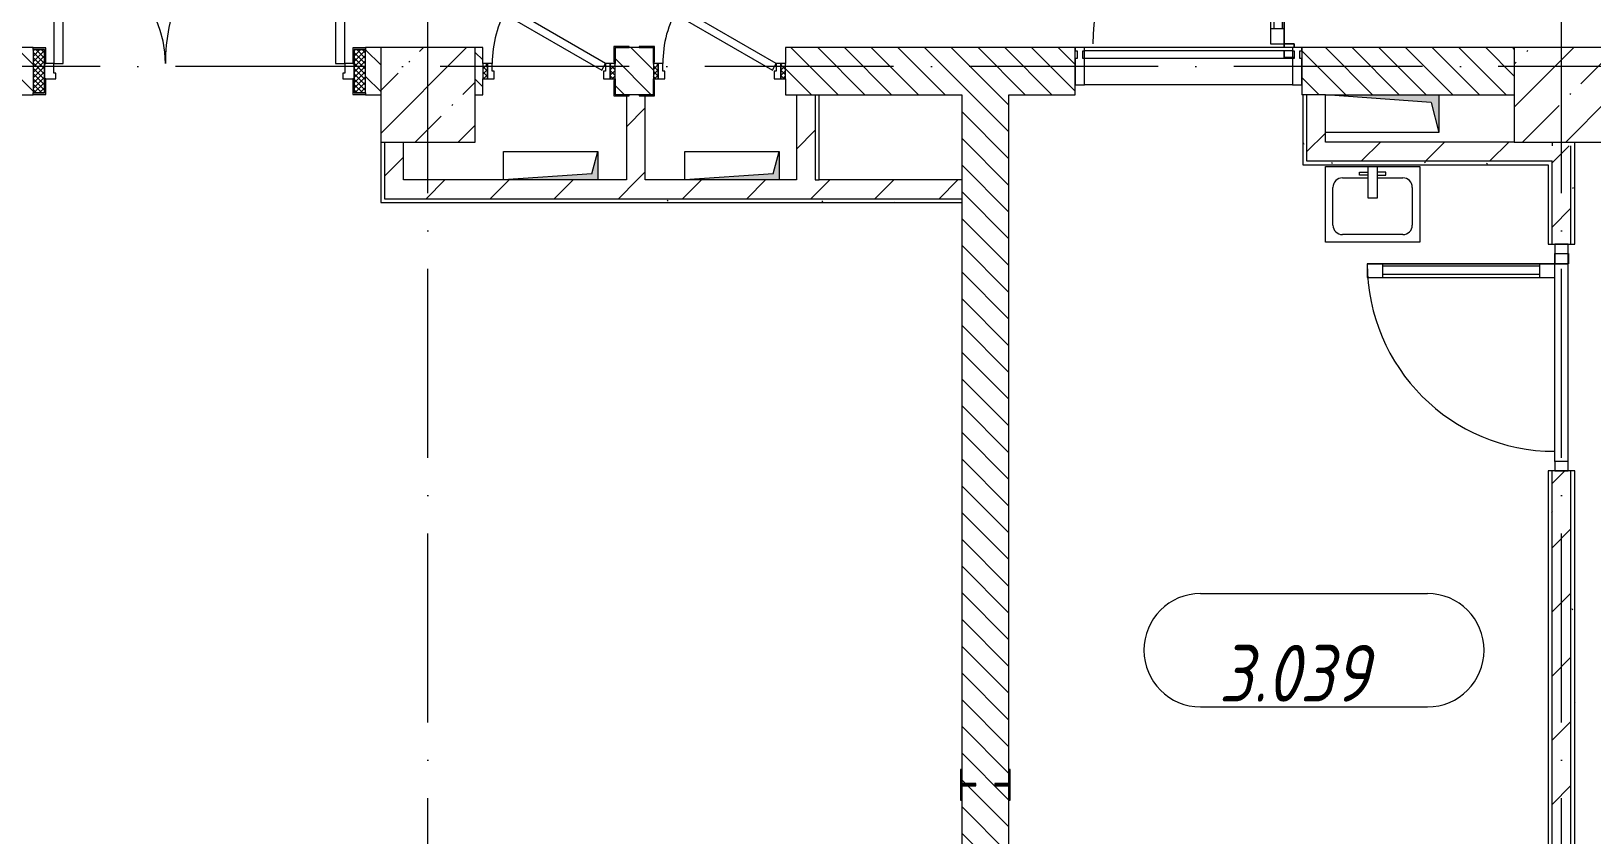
# Model space of a CAD drawing. Header units: millimetres. Extents: x -6467 to 106027, y -7090 to 195095.
# Drawn here: x 27059 to 35319, y 104530 to 108782 of the extents above; entities that cross this region are included whole.
import ezdxf

# ---------------------------------------------------------------- set-up
doc = ezdxf.new("R2010")
doc.units = ezdxf.units.MM
doc.linetypes.add('50_200_ШТРИХ_1Т_ш5_п1_п1_', pattern=[1400, 1000, -200, 0, -200])
for name, color, linetype, lineweight, true_color in [('A-AREA-IDEN-1', 7, 'Continuous', 9, 0xaaaaaa), ('A-GENM-1', 7, 'Continuous', 9, 0xaaaaaa), ('A-GENM-2', 7, 'Continuous', 20, 0xaaaaaa), ('I-WALL-1', 7, 'Continuous', 5, 0x787878), ('M-EQPM-1', 7, 'Continuous', 9, 0xaaaaaa), ('M-EQPM-2', 7, 'Continuous', 9, 0xe2e2e2), ('P-SANR-FIXT-1', 7, 'Continuous', 9, 0xaaaaaa), ('Оси-3', 7, '50_200_ШТРИХ_1Т_ш5_п1_п1_', 9, 0xaaaaaa)]:
    doc.layers.add(name, color=color, linetype=linetype, lineweight=lineweight, true_color=true_color)
for name, color, linetype, lineweight in [('A-DETL-GENF', 7, 'Continuous', 9), ('A-DOOR', 7, 'Continuous', 9), ('A-DOOR-2', 7, 'Continuous', 5), ('A-DOOR-FRAM', 7, 'Continuous', 9), ('A-DOOR-FRAM-2', 7, 'Continuous', 5), ('A-GLAZ-CWMG', 7, 'Continuous', 9), ('A-GLAZ-CWMG-1', 7, 'Continuous', 20), ('A-WALL', 7, 'Continuous', 5), ('A-WALL-FNSH-1', 7, 'Continuous', 5), ('I-WALL', 7, 'Continuous', 5), ('S-COLS', 7, 'Continuous', 9), ('S-COLS-1', 7, 'Continuous', 5)]:
    doc.layers.add(name, color=color, linetype=linetype, lineweight=lineweight)
doc.styles.add('ISOCPEUR_I_1', font='isocpeui.ttf', dxfattribs={"width": 0.85, "height": 2.5})
pattern_1 = [(135, (109.45, 102614.03), (-70.71068, -70.71068), [])]
pattern_2 = [(0, (109.45, 102614.03), (406.4, 101.6), [6.706, -298.094, 6.706, -298.094, -1625.6]), (0, (109.45, 102614.03), (406.4, 101.6), [-609.6, 6.706, -602.894, 6.706, -298.094, -711.2]), (0, (109.45, 102614.03), (406.4, 101.6), [-1524, 6.706, -196.494, 6.706, -501.294]), (120, (261.85, 102664.83), (-291.18818, 301.15272), [6.706, -298.094, 6.706, -298.094, -1625.6]), (120, (261.85, 102664.83), (-291.18818, 301.15272), [-609.6, 6.706, -602.894, 6.706, -298.094, -711.2]), (120, (261.85, 102664.83), (-291.18818, 301.15272), [-1524, 6.706, -196.494, 6.706, -501.294]), (240, (312.65, 102868.03), (-115.21182, -402.75272), [6.706, -298.094, 6.706, -298.094, -1625.6]), (240, (312.65, 102868.03), (-115.21182, -402.75272), [-609.6, 6.706, -602.894, 6.706, -298.094, -711.2]), (240, (312.65, 102868.03), (-115.21182, -402.75272), [-1524, 6.706, -196.494, 6.706, -501.294])]
pattern_3 = [(45, (109.45, 102614.03), (-169.7056, 169.7056), [])]

# ---------------------------------------------------------------- blocks, each defined once
blk = doc.blocks.new('BSC_Колонна _Прямоугольная - 500х500-V80-АИ_План этажа Радиаторы_3')
at = {"layer": 'S-COLS-1'}
h = blk.add_hatch(dxfattribs=at)
h.set_pattern_fill('FP_108', color=256, style=0, pattern_type=2)
h.set_pattern_definition([(45, (-29050, -5831.04), (-228.0985, 228.0985), []), (45, (-28821.9, -5831.04), (-228.0985, 228.0985), [403.225, -80.645, 6.706, -73.939])])
h.paths.add_polyline_path([(-250, -250), (250, -250), (250, 250), (-250, 250)])
for p, q in [((250, 250), (-250, 250)), ((-250, 250), (-250, -250)), ((250, -250), (250, 250)), ((-250, -250), (250, -250))]:
    blk.add_line(p, q, dxfattribs=at)
blk = doc.blocks.new('Дверь_СКБ_1ст_Витражная - Горячий цех 11  EIW30 2-22193601-АИ_План этажа Радиаторы_3')
at = {"layer": 'A-DETL-GENF'}
for p, q in [((506, 1048), (434, 1048)), ((434, 1048), (434, 36)), ((506, 1048), (434, 1048)), ((434, 1048), (434, 36)), ((506, 1048), (506, 36)), ((506, 36), (506, 1048)), ((506, 968), (434, 968)), ((452, 968), (452, 116)), ((496, 968), (496, 116)), ((506, 116), (434, 116)), ((434, 36), (506, 36)), ((434, 36), (506, 36)), ((506, 17), (506, 36)), ((506, 36), (560, 36)), ((506, 36), (506, 17)), ((560, 36), (506, 36)), ((560, 36), (560, 17)), ((560, 17), (560, 36)), ((506, -36), (506, 0)), ((506, 0), (506, -36)), ((560, -36), (506, -36)), ((506, -36), (560, -36))]:
    blk.add_line(p, q, dxfattribs=at)
at = {"layer": 'A-DOOR-2'}
blk.add_line((506, 1048), (506, 36), dxfattribs=at)
blk.add_arc((506, 36), 1012, 90, 180, dxfattribs=at)
blk = doc.blocks.new('Прямоугольный импост - Импост структурный с накладкой - 180мм-21847212-АИ_План этажа Радиаторы_3')
at = {"layer": 'A-GLAZ-CWMG'}
for p, q in [((33625.4, 6081), (32525.4, 6081)), ((32525.4, 6024), (32525.4, 6064)), ((33625.4, 6064), (32525.4, 6064)), ((33625.4, 6064), (33625.4, 6024)), ((33625.4, 6024), (32525.4, 6024)), ((33625.4, 5884), (32525.4, 5884))]:
    blk.add_line(p, q, dxfattribs=at)
blk = doc.blocks.new('Прямоугольный импост - Импост структурный с накладкой - 180мм-21847957-АИ_План этажа Радиаторы_3')
at = {"layer": 'A-GLAZ-CWMG-1'}
for p, q in [((-50, 40), (-50, 180)), ((-50, 180), (0, 180)), ((0, 180), (0, 40)), ((-40, 40), (-50, 40)), ((-50, -17), (-50, 0)), ((-50, 0), (-40, 0)), ((-40, 0), (-40, 40)), ((-10, 40), (-10, 0)), ((0, 40), (-10, 40)), ((-10, 0), (0, 0)), ((0, 0), (0, -17)), ((0, -17), (-50, -17))]:
    blk.add_line(p, q, dxfattribs=at)
blk = doc.blocks.new('Прямоугольный импост - Импост структурный с накладкой - 180мм-21847958-АИ_План этажа Радиаторы_3')
at = {"layer": 'A-GLAZ-CWMG-1'}
for p, q in [((0, 180), (-50, 180)), ((-50, 180), (-50, 40)), ((0, 40), (0, 180)), ((-50, 40), (-40, 40)), ((-40, 0), (-50, 0)), ((-50, 0), (-50, -17)), ((-40, 40), (-40, 0)), ((-10, 0), (-10, 40)), ((-10, 40), (0, 40)), ((0, 0), (-10, 0)), ((0, -17), (0, 0)), ((-50, -17), (0, -17))]:
    blk.add_line(p, q, dxfattribs=at)
blk = doc.blocks.new('Дверь_СКБ_1ст_Витражная - Горячий цех 11  EIW30 2-21848296-АИ_План этажа Радиаторы_3')
at = {"layer": 'A-DETL-GENF'}
for p, q in [((496, 1028), (424, 1028)), ((424, 1028), (424, 36)), ((496, 1028), (424, 1028)), ((424, 1028), (424, 36)), ((496, 1028), (496, 36)), ((496, 36), (496, 1028)), ((496, 948), (424, 948)), ((442, 948), (442, 116)), ((486, 948), (486, 116)), ((496, 116), (424, 116)), ((424, 36), (496, 36)), ((424, 36), (496, 36)), ((496, -36), (496, 36)), ((496, 36), (550, 36)), ((496, 36), (496, -36)), ((550, 36), (496, 36)), ((550, -36), (496, -36)), ((496, -36), (550, -36))]:
    blk.add_line(p, q, dxfattribs=at)
at = {"layer": 'A-DOOR-2'}
blk.add_line((496, 1028), (496, 36), dxfattribs=at)
blk.add_arc((496, 36), 992, 90, 180, dxfattribs=at)
blk = doc.blocks.new('Прямоугольный импост - 50 x 70 мм-21848218-АИ_План этажа Радиаторы_3')
at = {"layer": 'A-GLAZ-CWMG'}
for p, q in [((3650, 29536), (4750, 29536)), ((3650, 29466), (4750, 29466))]:
    blk.add_line(p, q, dxfattribs=at)
blk = doc.blocks.new('Прямоугольный импост - 50 x 70 мм-21848188-АИ_План этажа Радиаторы_3')
at = {"layer": 'A-GLAZ-CWMG-1'}
for p, q in [((-50, 35), (0, 35)), ((-50, -35), (-50, 35)), ((0, 35), (0, -35)), ((0, -35), (-50, -35))]:
    blk.add_line(p, q, dxfattribs=at)
blk = doc.blocks.new('Прямоугольный импост - 50 x 70 мм-21848189-АИ_План этажа Радиаторы_3')
at = {"layer": 'A-GLAZ-CWMG-1'}
for p, q in [((0, 35), (-50, 35)), ((-50, 35), (-50, -35)), ((0, -35), (0, 35)), ((-50, -35), (0, -35))]:
    blk.add_line(p, q, dxfattribs=at)
blk = doc.blocks.new('BSC_Колонна _Прямоугольная - 500х500-V201-АИ_План этажа Радиаторы_3')
at = {"layer": 'S-COLS-1'}
h = blk.add_hatch(dxfattribs=at)
h.set_pattern_fill('FP_151', color=256, style=0, pattern_type=2)
h.set_pattern_definition([(45, (-35050, -5831.04), (-228.0985, 228.0985), []), (45, (-34821.9, -5831.04), (-228.0985, 228.0985), [403.225, -80.645, 6.706, -73.939])])
h.paths.add_polyline_path([(-250, -250), (250, -250), (250, 250), (-250, 250)])
for p, q in [((250, 250), (-250, 250)), ((-250, 250), (-250, -250)), ((250, -250), (250, 250)), ((-250, -250), (250, -250))]:
    blk.add_line(p, q, dxfattribs=at)
blk = doc.blocks.new('Канал вертикальный прямоугольный - Шахта - значок проема-24087324-АИ_План этажа Радиаторы_3')
at = {"layer": 'M-EQPM-2'}
blk.add_hatch(color=256, dxfattribs=at).paths.add_polyline_path([(-250, 75), (-250, -75), (-217.5, 42.5), (250, 75), (-78.1, 75)])
at = {"layer": 'M-EQPM-1'}
for p, q in [((-250, -75), (-250, 75)), ((-250, 75), (250, 75)), ((-217.5, 42.5), (-250, -75)), ((-217.5, 42.5), (250, 75)), ((250, 75), (250, -75)), ((250, -75), (-250, -75))]:
    blk.add_line(p, q, dxfattribs=at)
blk = doc.blocks.new('110_Дверь_СКБ_1Ст_Внутренняя - ДОО_Д-22_Дв_700x2100h_Технический шкаф ЭОМ и СС EI30-25558325-АИ_План этажа Радиаторы_3')
at = {"layer": 'A-DOOR-2'}
h = blk.add_hatch(dxfattribs=at)
h.set_pattern_fill('FP_137', color=256, style=0, pattern_type=2)
h.set_pattern_definition([(135, (1951.41, 189.685), (-14.14214, -14.14214), []), (225, (1951.41, 189.685), (14.14214, -14.14214), [])])
h.paths.add_polyline_path([(362.5, -40), (362.5, 40), (337.5, 40), (337.5, -40)])
at = {"layer": 'A-DOOR-FRAM-2'}
h = blk.add_hatch(dxfattribs=at)
h.set_pattern_fill('FP_138', color=256, style=0, pattern_type=2)
h.set_pattern_definition([(45, (-171.384, 189.685), (-14.1421, 14.1421), []), (135, (-171.384, 189.685), (-14.1421, -14.1421), [])])
h.paths.add_polyline_path([(-312.5, -40), (-312.5, 40), (-337.5, 40), (-337.5, -40)])
at = {"layer": 'A-DOOR'}
for p, q in [((-207.1, 340), (-227.1, 305.4)), ((312.5, 40), (-207.1, 340)), ((-227.1, 305.4), (292.5, 5.4)), ((292.5, 5.4), (312.5, 40))]:
    blk.add_line(p, q, dxfattribs=at)
at = {"layer": 'A-DOOR-2'}
blk.add_arc((312.5, 40), 600, 150, 180, dxfattribs=at)
at = {"layer": 'A-DOOR-FRAM'}
for p, q in [((-312.5, 40), (-337.5, 40)), ((-337.5, 40), (-337.5, -40)), ((-287.5, 40), (-312.5, 40)), ((-312.5, 40), (-312.5, -40)), ((-312.5, -40), (-312.5, 40)), ((-287.5, 0), (-287.5, 40)), ((-277.5, 0), (-287.5, 0)), ((-277.5, -40), (-277.5, 0)), ((312.5, 0), (302.5, 0)), ((302.5, 0), (302.5, -40)), ((312.5, 40), (312.5, 0)), ((337.5, 40), (312.5, 40)), ((337.5, -40), (337.5, 40)), ((362.5, 40), (337.5, 40)), ((337.5, 40), (337.5, -40)), ((362.5, -40), (362.5, 40)), ((-337.5, -40), (-312.5, -40)), ((-312.5, -40), (-277.5, -40)), ((302.5, -40), (337.5, -40)), ((337.5, -40), (362.5, -40))]:
    blk.add_line(p, q, dxfattribs=at)
blk = doc.blocks.new('SND_2D_Раковина1 - 400х300-17910372-АИ_План этажа Радиаторы_3')
at = {"layer": 'P-SANR-FIXT-1'}
for p, q in [((-250, -220), (-250, 180)), ((-250, 180), (250, 180)), ((-25, 180), (-25, 15)), ((25, 15), (25, 180)), ((250, 180), (250, -220)), ((-160, 120), (-25, 120)), ((-70, 150), (-25, 150)), ((-70, 135), (-70, 150)), ((-25, 135), (-70, 135)), ((70, 150), (25, 150)), ((25, 135), (70, 135)), ((25, 120), (160, 120)), ((70, 135), (70, 150)), ((-210, -130), (-210, 70)), ((-25, 15), (25, 15)), ((210, 70), (210, -130)), ((250, -220), (-250, -220)), ((160, -180), (-160, -180))]:
    blk.add_line(p, q, dxfattribs=at)
for centre, start, end in [((-160, 70), 90, 180), ((160, 70), 0, 90), ((-160, -130), 180, 270), ((160, -130), 270, 0)]:
    blk.add_arc(centre, 50, start, end, dxfattribs=at)
blk = doc.blocks.new('Канал вертикальный прямоугольный - Шахта - значок проема-24087330-АИ_План этажа Радиаторы_3')
at = {"layer": 'M-EQPM-2'}
blk.add_hatch(color=256, dxfattribs=at).paths.add_polyline_path([(-100, -300), (-60, 260), (100, 300), (-100, 300)])
at = {"layer": 'M-EQPM-1'}
for p, q in [((-100, -300), (-100, 300)), ((-100, 300), (100, 300)), ((-60, 260), (-100, -300)), ((-60, 260), (100, 300)), ((100, 300), (100, -300)), ((100, -300), (-100, -300))]:
    blk.add_line(p, q, dxfattribs=at)
blk = doc.blocks.new('110_Дверь_СКБ_2Ст_Наружная1 - СОШ_Д-07_1760_1440_х2400мм_Все учебные помещения_ читальные залы-25569195-АИ_План этажа Радиаторы_3')
at = {"layer": 'A-DOOR-2'}
h = blk.add_hatch(dxfattribs=at)
h.set_pattern_fill('FP_117', color=256, style=0, pattern_type=2)
h.set_pattern_definition([(135, (1456.41, 189.685), (-14.14214, -14.14214), []), (225, (1456.41, 189.685), (14.14214, -14.14214), [])])
h.paths.add_polyline_path([(899.5, -115), (899.5, 115), (839.5, 115), (839.5, -115)])
at = {"layer": 'A-DOOR-FRAM-2'}
h = blk.add_hatch(dxfattribs=at)
h.set_pattern_fill('FP_118', color=256, style=0, pattern_type=2)
h.set_pattern_definition([(45, (-666.384, 189.685), (-14.1421, 14.1421), []), (135, (-666.384, 189.685), (-14.1421, -14.1421), [])])
h.paths.add_polyline_path([(-800.5, -115), (-800.5, 115), (-860.5, 115), (-860.5, -115)])
at = {"layer": 'A-DOOR'}
for p, q in [((789.5, 990), (739.5, 990)), ((739.5, 990), (739.5, 40)), ((789.5, 40), (789.5, 990)), ((-750.5, 630), (-750.5, 40)), ((-700.5, 630), (-750.5, 630)), ((-700.5, 40), (-700.5, 630)), ((-750.5, 40), (-700.5, 40)), ((739.5, 40), (789.5, 40))]:
    blk.add_line(p, q, dxfattribs=at)
at = {"layer": 'A-DOOR-2'}
for p, q in [((-792.5, 123), (-862.5, 123)), ((-862.5, 123), (-862.5, 115)), ((-862.5, 115), (-800.5, 115)), ((-800.5, 115), (-800.5, 40)), ((-792.5, 40), (-792.5, 123)), ((901.5, 123), (831.5, 123)), ((831.5, 123), (831.5, 40)), ((839.5, 40), (839.5, 115)), ((839.5, 115), (901.5, 115)), ((901.5, 115), (901.5, 123)), ((-800.5, 40), (-792.5, 40)), ((831.5, 40), (839.5, 40)), ((-792.5, -40), (-800.5, -40)), ((-800.5, -40), (-800.5, -115)), ((-792.5, -123), (-792.5, -40)), ((839.5, -40), (831.5, -40)), ((831.5, -40), (831.5, -123)), ((839.5, -115), (839.5, -40)), ((-862.5, -115), (-862.5, -123)), ((-800.5, -115), (-862.5, -115)), ((-862.5, -123), (-792.5, -123)), ((831.5, -123), (901.5, -123)), ((901.5, -115), (839.5, -115)), ((901.5, -123), (901.5, -115))]:
    blk.add_line(p, q, dxfattribs=at)
for centre, radius, start, end in [((789.5, 40), 950, 90, 180), ((-750.5, 40), 590, 0, 90)]:
    blk.add_arc(centre, radius, start, end, dxfattribs=at)
at = {"layer": 'A-DOOR-FRAM'}
for p, q in [((-800.5, 115), (-860.5, 115)), ((-860.5, 115), (-860.5, -115)), ((-800.5, -115), (-800.5, 115)), ((899.5, 115), (839.5, 115)), ((839.5, 115), (839.5, -115)), ((899.5, -115), (899.5, 115)), ((-750.5, 40), (-800.5, 40)), ((-800.5, 40), (-800.5, -40)), ((-750.5, -10), (-750.5, 40)), ((789.5, 40), (789.5, -10)), ((839.5, 40), (789.5, 40)), ((839.5, -40), (839.5, 40)), ((-800.5, -40), (-740.5, -40)), ((-740.5, -10), (-750.5, -10)), ((-740.5, -40), (-740.5, -10)), ((789.5, -10), (779.5, -10)), ((779.5, -10), (779.5, -40)), ((779.5, -40), (839.5, -40)), ((-860.5, -115), (-800.5, -115)), ((839.5, -115), (899.5, -115))]:
    blk.add_line(p, q, dxfattribs=at)
blk = doc.blocks.new('Фахверк _газобетон торцы_815 - Фахверк _газобетон торцы_-25909422-АИ_План этажа Радиаторы_3')
at = {"layer": 'A-GENM-2'}
for p, q in [((14515, 11134.7), (14434, 11134.7)), ((14434, 11134.7), (14434, 11053.7)), ((14440, 11053.7), (14440, 11128.7)), ((14440, 11128.7), (14515, 11128.7)), ((14515, 11128.7), (14515, 11134.7)), ((14434, 11053.7), (14440, 11053.7)), ((14440, 10953.7), (14434, 10953.7)), ((14434, 10953.7), (14434, 10872.7)), ((14440, 10878.7), (14440, 10953.7)), ((14434, 10872.7), (14515, 10872.7)), ((14515, 10878.7), (14440, 10878.7)), ((14515, 10872.7), (14515, 10878.7))]:
    blk.add_line(p, q, dxfattribs=at)
blk = doc.blocks.new('Фахверк _газобетон торцы_816 - Фахверк _газобетон торцы_-25909442-АИ_План этажа Радиаторы_3')
at = {"layer": 'A-GENM-2'}
for p, q in [((88426, 11134.7), (88345, 11134.7)), ((88345, 11134.7), (88345, 11128.7)), ((88345, 11128.7), (88420, 11128.7)), ((88420, 11128.7), (88420, 11053.7)), ((88426, 11053.7), (88426, 11134.7)), ((88420, 11053.7), (88426, 11053.7)), ((88420, 10953.7), (88420, 10878.7)), ((88426, 10953.7), (88420, 10953.7)), ((88426, 10872.7), (88426, 10953.7)), ((88420, 10878.7), (88345, 10878.7)), ((88345, 10878.7), (88345, 10872.7)), ((88345, 10872.7), (88426, 10872.7))]:
    blk.add_line(p, q, dxfattribs=at)
blk = doc.blocks.new('Фахверк _газобетон торцы_852 - Фахверк _газобетон торцы_-26104581-АИ_План этажа Радиаторы_3')
at = {"layer": 'A-GENM-2'}
for p, q in [((88426, 11134.7), (88345, 11134.7)), ((88345, 11134.7), (88345, 11128.7)), ((88345, 11128.7), (88420, 11128.7)), ((88420, 11128.7), (88420, 11053.7)), ((88426, 11053.7), (88426, 11134.7)), ((88420, 11053.7), (88426, 11053.7)), ((88420, 10953.7), (88420, 10878.7)), ((88426, 10953.7), (88420, 10953.7)), ((88426, 10872.7), (88426, 10953.7)), ((88420, 10878.7), (88345, 10878.7)), ((88345, 10878.7), (88345, 10872.7)), ((88345, 10872.7), (88426, 10872.7))]:
    blk.add_line(p, q, dxfattribs=at)
blk = doc.blocks.new('Фахверк _газобетон торцы_853 - Фахверк _газобетон торцы_-26104601-АИ_План этажа Радиаторы_3')
at = {"layer": 'A-GENM-2'}
for p, q in [((88426, -6052.7), (88345, -6052.7)), ((88345, -6052.7), (88345, -6058.7)), ((88345, -6058.7), (88420, -6058.7)), ((88420, -6058.7), (88420, -6133.7)), ((88426, -6133.7), (88426, -6052.7)), ((88420, -6133.7), (88426, -6133.7)), ((88426, -6233.7), (88420, -6233.7)), ((88420, -6233.7), (88420, -6308.7)), ((88426, -6314.7), (88426, -6233.7)), ((88420, -6308.7), (88345, -6308.7)), ((88345, -6308.7), (88345, -6314.7)), ((88345, -6314.7), (88426, -6314.7))]:
    blk.add_line(p, q, dxfattribs=at)
blk = doc.blocks.new('AAR_СКБ_Марка_помещения_1_5 ммп - Номер-27962133-АИ_План этажа Радиаторы_3')
at = {"layer": 'A-AREA-IDEN-1'}
for p, q in [((-2.987, 3), (3.013, 3)), ((-2.987, 0), (3.013, 0))]:
    blk.add_line(p, q, dxfattribs=at)
for centre, start, end in [((-2.987, 1.5), 90, 270), ((3.013, 1.5), 270, 90)]:
    blk.add_arc(centre, 1.5, start, end, dxfattribs=at)

msp = doc.modelspace()

# ---------------------------------------------------------------- hatches: boundary and pattern name
at = {"layer": 'I-WALL'}
h = msp.add_hatch(dxfattribs=at)
h.set_pattern_fill('FP_2', color=256, style=0, pattern_type=2)
h.set_pattern_definition(pattern_1)
h.paths.add_polyline_path([(34469.4, 108445.1), (34909.4, 108445.1), (34909.4, 108695.1), (33784.8, 108695.1), (33784.8, 108445.1), (34304.9, 108445.1)])
h.paths.add_polyline_path([(32234.4, 108445.1), (32584.8, 108445.1), (32584.8, 108695.1), (31052.4, 108695.1), (31052.4, 108445.1), (31984.4, 108445.1)])
h.paths.add_polyline_path([(28909.4, 108445.1), (28909.4, 108695.1), (28831.4, 108693.1), (28831.4, 108445.1)])
h.paths.add_polyline_path([(25909.4, 108445.1), (25909.4, 108695.1), (20409.4, 108695.1), (20409.4, 108445.1), (24909.4, 108445.1)])
h.paths.add_polyline_path([(27067.4, 108445.1), (27067.4, 108447.1), (27067.4, 108695.1), (26409.4, 108693.1), (26409.4, 108445.1), (26529.4, 108445.1)])
h.paths.add_polyline_path([(29409.4, 108445.1), (29449.4, 108445.1), (29449.4, 108695.1), (29409.4, 108695.1), (29409.4, 108530.1)])
h.paths.add_polyline_path([(30149.4, 108445.1), (30352.4, 108445.1), (30352.4, 108695.1), (30149.4, 108695.1), (30149.4, 108530.1)])
h.paths.add_polyline_path([(19909.4, 108445.1), (19909.4, 108695.1), (17409.4, 108695.1), (17409.4, 108445.1)])
h.paths.add_polyline_path([(16811.4, 108445.1), (16909.4, 108447.1), (16909.4, 108695.1), (16811.4, 108693.1), (16809.4, 108445.1)])
h.paths.add_polyline_path([(15009.4, 108445.1), (15047.4, 108447.1), (15047.4, 108695.1), (15009.4, 108693.1), (15009.4, 108447.1)])
h.paths.add_polyline_path([(12254.8, 108445.1), (12839.4, 108445.1), (12839.4, 108695.1), (12254.8, 108695.1)])
h.paths.add_polyline_path([(9979.8, 108445.1), (10509.4, 108445.1), (10509.4, 108695.1), (9974.8, 108695.1), (9974.8, 108445.1)])
h.paths.add_polyline_path([(11009.4, 108445.1), (11104.8, 108445.1), (11104.8, 108695.1), (11009.4, 108695.1), (11009.4, 108654.7)])
h.paths.add_polyline_path([(14409.4, 108445.1), (14509.4, 108445.1), (14509.4, 108695.1), (13989.4, 108695.1), (13989.4, 108445.1), (14389.4, 108445.1)])
h.paths.add_polyline_path([(7164.4, 108445.1), (8724.8, 108445.1), (8724.8, 108695.1), (7159.4, 108695.1), (7159.4, 108445.1)])
h.paths.add_polyline_path([(5909.4, 108445.1), (6009.4, 108445.1), (6009.4, 108695.1), (5909.4, 108695.1)])
h = msp.add_hatch(dxfattribs=at)
h.set_pattern_fill('FP_4', color=256, style=0, pattern_type=2)
h.set_pattern_definition(pattern_3)
h.paths.add_polyline_path([(30309.4, 107995.1), (30309.4, 108445.1), (30209.4, 108445.1), (30209.4, 107995.1)])
h = msp.add_hatch(dxfattribs=at)
h.set_pattern_fill('FP_4', color=256, style=0, pattern_type=2)
h.set_pattern_definition(pattern_3)
h.paths.add_polyline_path([(31209.4, 107995.1), (31209.4, 108445.1), (31109.4, 108445.1), (31109.4, 107995.1)])
h = msp.add_hatch(dxfattribs=at)
h.set_pattern_fill('FP_2', color=256, style=0, pattern_type=2)
h.set_pattern_definition(pattern_1)
h.paths.add_polyline_path([(31984.4, 100945.1), (32234.4, 100945.1), (32234.4, 108445.1), (31984.4, 108445.1), (31984.4, 101652.3)])
h = msp.add_hatch(dxfattribs=at)
h.set_pattern_fill('FP_4', color=256, style=0, pattern_type=2)
h.set_pattern_definition(pattern_3)
h.paths.add_polyline_path([(33909.4, 108095.1), (33909.4, 108445.1), (33809.4, 108445.1), (33809.4, 108095.1)])
h = msp.add_hatch(dxfattribs=at)
h.set_pattern_fill('FP_4', color=256, style=0, pattern_type=2)
h.set_pattern_definition(pattern_3)
h.paths.add_polyline_path([(29029.4, 107995.1), (29029.4, 108195.1), (28929.4, 108195.1), (28929.4, 107995.1)])
h = msp.add_hatch(dxfattribs=at)
h.set_pattern_fill('FP_4', color=256, style=0, pattern_type=2)
h.set_pattern_definition(pattern_3)
h.paths.add_polyline_path([(33909.4, 108095.1), (35109.4, 108095.1), (35109.4, 108195.1), (33909.4, 108195.1)])
h = msp.add_hatch(dxfattribs=at)
h.set_pattern_fill('FP_4', color=256, style=0, pattern_type=2)
h.set_pattern_definition(pattern_3)
h.paths.add_polyline_path([(35109.4, 101195.1), (35209.4, 101195.1), (35209.4, 106455.1), (35109.4, 106455.1), (35109.4, 101652.3)])
h.paths.add_polyline_path([(35209.4, 107655.1), (35209.4, 108175.1), (35109.4, 108175.1), (35109.4, 107655.1)])
h = msp.add_hatch(dxfattribs=at)
h.set_pattern_fill('FP_4', color=256, style=0, pattern_type=2)
h.set_pattern_definition(pattern_3)
h.paths.add_polyline_path([(30996.6, 107895.1), (31984.4, 107895.1), (31984.4, 107995.1), (28929.4, 107995.1), (28929.4, 107895.1), (30518.7, 107895.1)])
at = {"layer": 'I-WALL-1'}
h = msp.add_hatch(dxfattribs=at)
h.set_pattern_fill('FP_3', color=256, style=0, pattern_type=2)
h.set_pattern_definition(pattern_2)
h.paths.add_polyline_path([(31229.4, 107995.1), (31229.4, 108445.1), (31209.4, 108445.1), (31209.4, 107995.1)])
h = msp.add_hatch(dxfattribs=at)
h.set_pattern_fill('FP_3', color=256, style=0, pattern_type=2)
h.set_pattern_definition(pattern_2)
h.paths.add_polyline_path([(33809.4, 108075.1), (33809.4, 108445.1), (33789.4, 108445.1), (33789.4, 108075.1)])
h = msp.add_hatch(dxfattribs=at)
h.set_pattern_fill('FP_3', color=256, style=0, pattern_type=2)
h.set_pattern_definition(pattern_2)
h.paths.add_polyline_path([(28929.4, 107895.1), (28929.4, 108195.1), (28909.4, 108195.1), (28909.4, 107895.1)])
h = msp.add_hatch(dxfattribs=at)
h.set_pattern_fill('FP_3', color=256, style=0, pattern_type=2)
h.set_pattern_definition(pattern_2)
h.paths.add_polyline_path([(35228.5, 101195.1), (35229.4, 101195.1), (35229.4, 106455.1), (35209.4, 106455.1), (35209.4, 101195.1)])
h.paths.add_polyline_path([(35229.4, 107655.1), (35229.4, 108195.1), (35209.4, 108195.1), (35209.4, 107655.1)])
h = msp.add_hatch(dxfattribs=at)
h.set_pattern_fill('FP_3', color=256, style=0, pattern_type=2)
h.set_pattern_definition(pattern_2)
h.paths.add_polyline_path([(34304.9, 108075.1), (35089.4, 108075.1), (35089.4, 108095.1), (33809.4, 108095.1), (33809.4, 108075.1), (33909.4, 108075.1)])
h = msp.add_hatch(dxfattribs=at)
h.set_pattern_fill('FP_3', color=256, style=0, pattern_type=2)
h.set_pattern_definition(pattern_2)
h.paths.add_polyline_path([(35108.5, 101195.1), (35109.4, 101195.1), (35109.4, 106455.1), (35089.4, 106455.1), (35089.4, 101195.1)])
h.paths.add_polyline_path([(35109.4, 107655.1), (35109.4, 108095.1), (35089.4, 108095.1), (35089.4, 107655.1)])
h = msp.add_hatch(dxfattribs=at)
h.set_pattern_fill('FP_3', color=256, style=0, pattern_type=2)
h.set_pattern_definition(pattern_2)
h.paths.add_polyline_path([(31984.4, 107875.1), (31984.4, 107895.1), (28909.4, 107895.1), (28909.4, 107875.1), (30996.6, 107875.1)])

# ---------------------------------------------------------------- linework, layer by layer
at = {"layer": 'A-WALL'}
for p, q in [((27069.4, 108695.1), (26409.4, 108695.1)), ((28909.4, 108695.1), (28829.4, 108695.1)), ((29449.4, 108695.1), (29409.4, 108695.1)), ((29449.4, 108610.1), (29449.4, 108695.1)), ((30352.4, 108695.1), (30149.4, 108695.1)), ((30149.4, 108695.1), (30149.4, 108610.1)), ((30352.4, 108610.1), (30352.4, 108695.1)), ((32584.8, 108695.1), (31052.4, 108695.1)), ((31052.4, 108695.1), (31052.4, 108610.1)), ((32584.8, 108445.1), (32584.8, 108695.1)), ((34909.4, 108695.1), (33784.8, 108695.1)), ((33784.8, 108695.1), (33784.8, 108445.1)), ((29449.4, 108445.1), (29449.4, 108530.1)), ((30149.4, 108530.1), (30149.4, 108445.1)), ((30352.4, 108445.1), (30352.4, 108530.1)), ((31052.4, 108530.1), (31052.4, 108445.1)), ((26409.4, 108445.1), (27069.4, 108445.1)), ((28829.4, 108445.1), (28909.4, 108445.1)), ((29409.4, 108445.1), (29449.4, 108445.1)), ((30352.4, 108445.1), (30149.4, 108445.1)), ((31052.4, 108445.1), (31984.4, 108445.1)), ((31209.4, 108445.1), (31209.4, 107995.1)), ((31984.4, 108445.1), (31984.4, 100945.1)), ((32234.4, 100945.1), (32234.4, 108445.1)), ((32234.4, 108445.1), (32584.8, 108445.1)), ((33909.4, 108445.1), (33784.8, 108445.1)), ((33809.4, 108445.1), (33809.4, 108095.1)), ((34509.4, 108445.1), (34909.4, 108445.1)), ((28929.4, 108195.1), (28929.4, 107895.1)), ((35209.4, 107655.1), (35209.4, 108175.1)), ((33809.4, 108095.1), (35109.4, 108095.1)), ((35109.4, 107655.1), (35109.4, 108095.1)), ((31209.4, 107995.1), (31229.4, 107995.1)), ((28929.4, 107895.1), (31984.4, 107895.1)), ((35109.4, 101195.1), (35109.4, 106455.1)), ((35209.4, 101195.1), (35209.4, 106455.1))]:
    msp.add_line(p, q, dxfattribs=at)
at = {"layer": 'A-WALL-FNSH-1'}
for p, q in [((30209.4, 108445.1), (30209.4, 107995.1)), ((30309.4, 107995.1), (30309.4, 108445.1)), ((31109.4, 108445.1), (31109.4, 107995.1)), ((31229.4, 107995.1), (31229.4, 108445.1)), ((33789.4, 108445.1), (33789.4, 108075.1)), ((33909.4, 108195.1), (33909.4, 108445.1)), ((28909.4, 108195.1), (28909.4, 107875.1)), ((29029.4, 107995.1), (29029.4, 108195.1)), ((34909.4, 108195.1), (33909.4, 108195.1)), ((35229.4, 107655.1), (35229.4, 108195.1)), ((33789.4, 108075.1), (35089.4, 108075.1)), ((35089.4, 108075.1), (35089.4, 107655.1)), ((29558.7, 107995.1), (29029.4, 107995.1)), ((30209.4, 107995.1), (30058.7, 107995.1)), ((30518.7, 107995.1), (30309.4, 107995.1)), ((31109.4, 107995.1), (31018.7, 107995.1)), ((31984.4, 107995.1), (31229.4, 107995.1)), ((28909.4, 107875.1), (31984.4, 107875.1)), ((35089.4, 107655.1), (35229.4, 107655.1)), ((35089.4, 106455.1), (35089.4, 101195.1)), ((35229.4, 106455.1), (35089.4, 106455.1)), ((35229.4, 101195.1), (35229.4, 106455.1))]:
    msp.add_line(p, q, dxfattribs=at)
at = {"layer": 'I-WALL'}
msp.add_line((35109.4, 108195.1), (35109.4, 108175.1), dxfattribs=at)
at = {"layer": 'Оси-3'}
for p, q in [((29159.4, 96724.3), (29159.4, 114331)), ((35159.4, 96724.3), (35159.4, 114331)), ((90428.2, 108595.1), (-5157.9, 108595.1))]:
    msp.add_line(p, q, dxfattribs=at)

# ---------------------------------------------------------------- block references
at = {"layer": 'A-AREA-IDEN-1', "xscale": 199.9999999999999, "yscale": 199.9999999999999, "zscale": 199.9999999999999}
msp.add_blockref('AAR_СКБ_Марка_помещения_1_5 ммп - Номер-27962133-АИ_План этажа Радиаторы_3', (33846.6, 105206.8), dxfattribs=at)
at = {"layer": 'A-DOOR-2'}
for name, p in [('Дверь_СКБ_1ст_Витражная - Горячий цех 11  EIW30 2-22193601-АИ_План этажа Радиаторы_3', (33184.8, 108678.1)), ('110_Дверь_СКБ_2Ст_Наружная1 - СОШ_Д-07_1760_1440_х2400мм_Все учебные помещения_ читальные залы-25569195-АИ_План этажа Радиаторы_3', (27929.9, 108570.1)), ('110_Дверь_СКБ_1Ст_Внутренняя - ДОО_Д-22_Дв_700x2100h_Технический шкаф ЭОМ и СС EI30-25558325-АИ_План этажа Радиаторы_3', (29786.9, 108570.1)), ('110_Дверь_СКБ_1Ст_Внутренняя - ДОО_Д-22_Дв_700x2100h_Технический шкаф ЭОМ и СС EI30-25558325-АИ_План этажа Радиаторы_3', (30689.9, 108570.1))]:
    msp.add_blockref(name, p, dxfattribs=at)
at = {"layer": 'A-DOOR-2', "rotation": 90}
msp.add_blockref('Дверь_СКБ_1ст_Витражная - Горячий цех 11  EIW30 2-21848296-АИ_План этажа Радиаторы_3', (35159.4, 107055.1), dxfattribs=at)
at = {"layer": 'A-GENM-1'}
for name, p, rotation in [('Фахверк _газобетон торцы_816 - Фахверк _газобетон торцы_-25909442-АИ_План этажа Радиаторы_3', (118569.4, 119573.8), 180), ('Фахверк _газобетон торцы_815 - Фахверк _газобетон торцы_-25909422-АИ_План этажа Радиаторы_3', (44792.4, 119573.8), 180), ('Фахверк _газобетон торцы_853 - Фахверк _газобетон торцы_-26104601-АИ_План этажа Радиаторы_3', (38293.2, 193221.1), 269.9999999999991), ('Фахверк _газобетон торцы_852 - Фахверк _газобетон торцы_-26104581-АИ_План этажа Радиаторы_3', (43113.2, 16369.1), 90.00000000000091)]:
    msp.add_blockref(name, p, dxfattribs=dict(at, rotation=rotation))
at = {"layer": 'A-GLAZ-CWMG'}
for name, p, rotation in [('Прямоугольный импост - Импост структурный с накладкой - 180мм-21847958-АИ_План этажа Радиаторы_3', (32584.8, 108678.1), 180), ('Прямоугольный импост - 50 x 70 мм-21848189-АИ_План этажа Радиаторы_3', (35159.4, 107655.1), 90), ('Прямоугольный импост - 50 x 70 мм-21848218-АИ_План этажа Радиаторы_3', (64660.5, 102855.1), 90.00000000000021)]:
    msp.add_blockref(name, p, dxfattribs=dict(at, rotation=rotation))
msp.add_blockref('Прямоугольный импост - Импост структурный с накладкой - 180мм-21847212-АИ_План этажа Радиаторы_3', (109.4, 102614), dxfattribs=at)
at = {"layer": 'A-GLAZ-CWMG', "extrusion": (0, 0, -1)}
for name, p, rotation in [('Прямоугольный импост - Импост структурный с накладкой - 180мм-21847957-АИ_План этажа Радиаторы_3', (-33784.8, 108678.1), 180), ('Прямоугольный импост - 50 x 70 мм-21848188-АИ_План этажа Радиаторы_3', (-35159.4, 106455.1), 270)]:
    msp.add_blockref(name, p, dxfattribs=dict(at, rotation=rotation))
at = {"layer": 'M-EQPM-1'}
for name, p, rotation in [('Канал вертикальный прямоугольный - Шахта - значок проема-24087330-АИ_План этажа Радиаторы_3', (34209.4, 108345.1), 269.9999999999985), ('Канал вертикальный прямоугольный - Шахта - значок проема-24087324-АИ_План этажа Радиаторы_3', (29808.7, 108070.1), 180), ('Канал вертикальный прямоугольный - Шахта - значок проема-24087324-АИ_План этажа Радиаторы_3', (30768.7, 108070.1), 180)]:
    msp.add_blockref(name, p, dxfattribs=dict(at, rotation=rotation))
at = {"layer": 'P-SANR-FIXT-1'}
msp.add_blockref('SND_2D_Раковина1 - 400х300-17910372-АИ_План этажа Радиаторы_3', (34159.4, 107885.7), dxfattribs=at)
at = {"layer": 'S-COLS'}
for name, p in [('BSC_Колонна _Прямоугольная - 500х500-V80-АИ_План этажа Радиаторы_3', (29159.4, 108445.1)), ('BSC_Колонна _Прямоугольная - 500х500-V201-АИ_План этажа Радиаторы_3', (35159.4, 108445.1))]:
    msp.add_blockref(name, p, dxfattribs=at)

# ---------------------------------------------------------------- texts
at = {"layer": 'A-AREA-IDEN-1', "insert": (33743.3, 105235), "char_height": 300, "width": 952, "attachment_point": 8, "line_spacing_factor": 1.139951, "style": 'ISOCPEUR_I_1'}
msp.add_mtext('\\pxqc,t8.46667,16.93333,25.4,33.86667,42.33333,50.8,59.26667,67.73333,76.2,84.66667,93.13333,101.6,110.06667,118.53333,127,135.46667,143.93333,152.4,160.86667,169.33333,177.8,186.26667,194.73333,203.2,211.66667,220.13333,228.6,237.06667,245.53333,254,262.46667,270.93333;{3.039}', dxfattribs=at)

doc.saveas('drawing.dxf')
